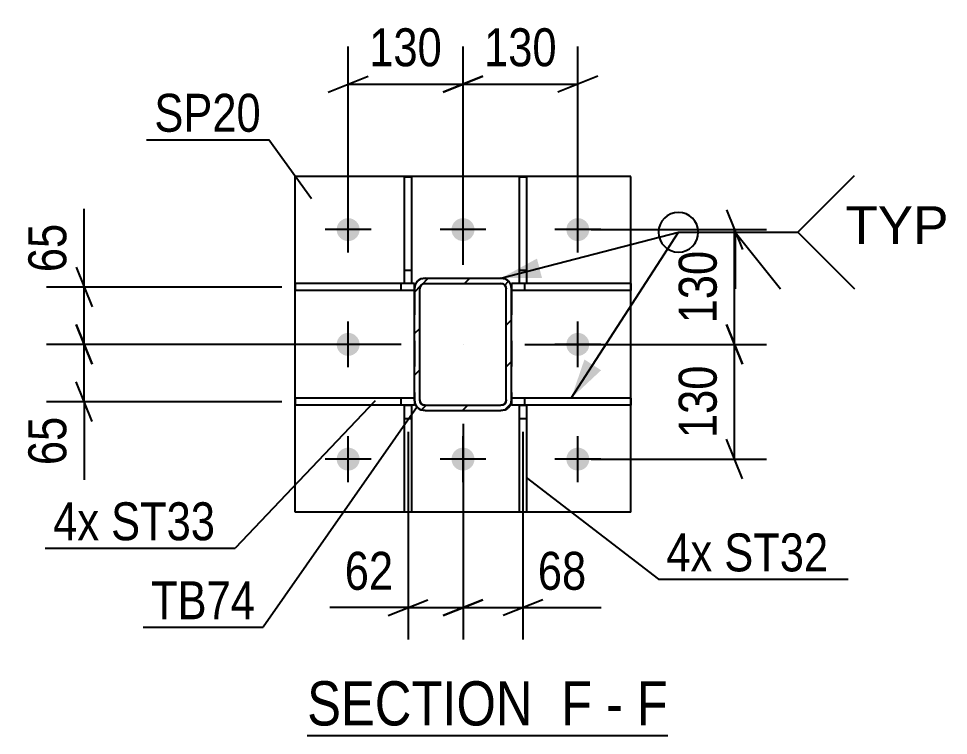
# Model space of a CAD drawing. Header units: millimetres. Extents: x 0 to 841, y 0 to 594.
# Drawn here: x 287.4 to 357.6, y 141.1 to 195.2 of the extents above; entities that cross this region are included whole.
import ezdxf

# ---------------------------------------------------------------- set-up
doc = ezdxf.new("R2010")
doc.units = ezdxf.units.MM
doc.linetypes.add('DXK_LINE_DOT2', pattern=[3.9198, 1.9599, -1.9599])
doc.linetypes.add('DXK_LINE_DOT3', pattern=[5.9187, 2.979, -0.9799, 0.9799, -0.9799])
doc.styles.add('Arial', font='ARIAL.TTF', dxfattribs={"height": 0.2})
doc.styles.add('Arial Narrow', font='ARIALN.TTF', dxfattribs={"height": 0.2})

# ---------------------------------------------------------------- blocks, each defined once
blk = doc.blocks.new('Unknown-814553284-17 - 6285')
at = {"color": 6, "linetype": 'Continuous'}
blk.add_line((309.228, 141.083), (336.444, 141.083), dxfattribs=at)
at = {"color": 0, "linetype": 'Continuous'}
for points in [[(327.337, 141.833), (327.337, 145.333), (309.228, 145.333), (309.228, 141.833)], [(330.728, 141.833), (330.728, 145.333), (328.387, 145.333), (328.387, 141.833)], [(333.053, 141.833), (333.053, 145.333), (331.778, 145.333), (331.778, 141.833)], [(336.444, 141.833), (336.444, 145.333), (334.103, 145.333), (334.103, 141.833)]]:
    blk.add_wipeout(points, dxfattribs=at)
at = {"color": 7, "linetype": 'Continuous', "style": 'Arial Narrow'}
for s, height, p in [('SECTION ', 3.3405, (309.228, 141.833)), ('F', 3.34, (328.387, 141.833)), ('F', 3.34, (334.103, 141.833)), ('-', 3.34, (331.778, 141.833))]:
    blk.add_text(s, height=height, dxfattribs=at).set_placement(p)
blk = doc.blocks.new('Part-814553284-6352 - 6285')
at = {"color": 2, "linetype": 'Continuous'}
for p, q in [((308.322, 157.948), (308.322, 183.281)), ((333.655, 183.281), (308.322, 183.281)), ((333.655, 157.948), (333.655, 183.281)), ((333.655, 157.948), (308.322, 157.948))]:
    blk.add_line(p, q, dxfattribs=at)
blk = doc.blocks.new('Part-814553284-6312 - 6285')
at = {"linetype": 'Continuous'}
h = blk.add_hatch(dxfattribs=at)
h.set_pattern_fill('', scale=0.7, style=0, pattern_type=0)
h.set_pattern_definition([(45, (324.4212, 175.38), (-1.57154, 1.57154), [])])
h.paths.add_polyline_path([(324.595, 175.12), (324.421, 175.38), (324.162, 175.553), (323.855, 175.614), (318.122, 175.614), (317.816, 175.553), (317.556, 175.38), (317.383, 175.12), (317.322, 174.814), (317.322, 166.414), (317.383, 166.108), (317.556, 165.849), (317.816, 165.675), (318.122, 165.614), (323.855, 165.614), (324.162, 165.675), (324.421, 165.849), (324.595, 166.108), (324.655, 166.414), (324.655, 174.814)])
h.paths.add_polyline_path([(324.255, 166.414), (324.225, 166.261), (324.138, 166.131), (324.009, 166.045), (323.855, 166.014), (318.122, 166.014), (317.969, 166.045), (317.839, 166.131), (317.753, 166.261), (317.722, 166.414), (317.722, 174.814), (317.753, 174.967), (317.839, 175.097), (317.969, 175.184), (318.122, 175.214), (323.855, 175.214), (324.009, 175.184), (324.138, 175.097), (324.225, 174.967), (324.255, 174.814)])
at = {"color": 7, "linetype": 'DXK_LINE_DOT2'}
for p, q in [((317.816, 175.553), (318.122, 175.614)), ((318.122, 175.614), (323.855, 175.614)), ((323.855, 175.614), (324.162, 175.553)), ((317.322, 174.814), (317.383, 175.12)), ((317.322, 174.814), (317.322, 166.414)), ((317.753, 174.967), (317.722, 174.814)), ((317.722, 166.414), (317.722, 174.814)), ((317.839, 175.097), (317.753, 174.967)), ((317.969, 175.184), (317.839, 175.097)), ((318.122, 175.214), (317.969, 175.184)), ((318.122, 175.214), (323.855, 175.214)), ((324.009, 175.184), (323.855, 175.214)), ((324.138, 175.097), (324.009, 175.184)), ((324.225, 174.967), (324.138, 175.097)), ((324.255, 174.814), (324.225, 174.967)), ((324.255, 166.414), (324.255, 174.814)), ((324.595, 175.12), (324.655, 174.814)), ((324.655, 174.814), (324.655, 166.414)), ((317.383, 166.108), (317.322, 166.414)), ((317.722, 166.414), (317.753, 166.261)), ((324.225, 166.261), (324.255, 166.414)), ((324.655, 166.414), (324.595, 166.108)), ((317.753, 166.261), (317.839, 166.131)), ((318.122, 165.614), (317.816, 165.675)), ((317.839, 166.131), (317.969, 166.045)), ((317.969, 166.045), (318.122, 166.014)), ((318.122, 166.014), (323.855, 166.014)), ((318.122, 165.614), (323.855, 165.614)), ((323.855, 166.014), (324.009, 166.045)), ((324.162, 165.675), (323.855, 165.614)), ((324.009, 166.045), (324.138, 166.131)), ((324.138, 166.131), (324.225, 166.261))]:
    blk.add_line(p, q, dxfattribs=at)
at = {"color": 2, "linetype": 'Continuous'}
for p, q in [((318.122, 175.614), (317.816, 175.553)), ((318.122, 175.614), (323.855, 175.614)), ((324.162, 175.553), (323.855, 175.614)), ((317.383, 175.12), (317.322, 174.814)), ((317.322, 166.414), (317.322, 174.814)), ((317.722, 174.814), (317.753, 174.967)), ((317.722, 166.414), (317.722, 174.814)), ((317.753, 174.967), (317.839, 175.097)), ((317.839, 175.097), (317.969, 175.184)), ((317.969, 175.184), (318.122, 175.214)), ((318.122, 175.214), (323.855, 175.214)), ((323.855, 175.214), (324.009, 175.184)), ((324.009, 175.184), (324.138, 175.097)), ((324.138, 175.097), (324.225, 174.967)), ((324.225, 174.967), (324.255, 174.814)), ((324.255, 166.414), (324.255, 174.814)), ((324.655, 174.814), (324.595, 175.12)), ((324.655, 166.414), (324.655, 174.814)), ((317.322, 166.414), (317.383, 166.108)), ((317.753, 166.261), (317.722, 166.414)), ((324.255, 166.414), (324.225, 166.261)), ((324.595, 166.108), (324.655, 166.414)), ((317.839, 166.131), (317.753, 166.261)), ((317.816, 165.675), (318.122, 165.614)), ((317.969, 166.045), (317.839, 166.131)), ((318.122, 166.014), (317.969, 166.045)), ((318.122, 166.014), (323.855, 166.014)), ((318.122, 165.614), (323.855, 165.614)), ((324.009, 166.045), (323.855, 166.014)), ((323.855, 165.614), (324.162, 165.675)), ((324.138, 166.131), (324.009, 166.045)), ((324.225, 166.261), (324.138, 166.131))]:
    blk.add_line(p, q, dxfattribs=at)
at = {"color": 7, "linetype": 'DXK_LINE_DOT3'}
blk.add_line((320.989, 170.614), (320.989, 170.614), dxfattribs=at)
at = {"color": 7, "linetype": 'DXK_LINE_DOT2'}
for centre, start, end in [((318.122, 174.814), 112.5, 157.5), ((323.855, 174.814), 22.5, 67.5), ((318.122, 166.414), 202.5, 247.5), ((323.855, 166.414), 292.5, 337.5)]:
    blk.add_arc(centre, 0.8, start, end, dxfattribs=at)
at = {"color": 2, "linetype": 'Continuous'}
for centre, start, end in [((318.122, 174.814), 112.5, 157.5), ((323.855, 174.814), 22.5, 67.5), ((318.122, 166.414), 202.5, 247.5), ((323.855, 166.414), 292.5, 337.5)]:
    blk.add_arc(centre, 0.8, start, end, dxfattribs=at)
blk = doc.blocks.new('Part-814553284-6395 - 6285')
at = {"color": 2, "linetype": 'Continuous'}
for p, q in [((325.245, 157.946), (325.245, 166.019)), ((325.245, 166.019), (325.779, 166.019)), ((325.779, 166.019), (325.778, 157.946)), ((325.778, 157.946), (325.245, 157.946))]:
    blk.add_line(p, q, dxfattribs=at)
at = {"color": 7, "linetype": 'DXK_LINE_DOT2'}
blk.add_line((325.245, 165.019), (325.778, 165.019), dxfattribs=at)
blk = doc.blocks.new('Bolt-814553284-6412 - 6285')
at = {"linetype": 'Continuous'}
for points in [[(311.455, 179.281, -1), (313.189, 179.281, -1)], [(320.122, 179.281, -1), (321.855, 179.281, -1)], [(328.789, 179.281, -1), (330.522, 179.281, -1)], [(311.455, 170.614, -1), (313.189, 170.614, -1)], [(328.789, 170.614, -1), (330.522, 170.614, -1)], [(311.455, 161.948, -1), (313.189, 161.948, -1)], [(320.122, 161.948, -1), (321.855, 161.948, -1)], [(328.789, 161.948, -1), (330.522, 161.948, -1)]]:
    blk.add_hatch(color=1, dxfattribs=at).paths.add_polyline_path(points)
at = {"color": 1, "linetype": 'Continuous'}
for p, q in [((312.322, 177.548), (312.322, 181.014)), ((320.989, 177.548), (320.989, 181.014)), ((329.655, 177.548), (329.655, 181.014)), ((314.055, 179.281), (310.589, 179.281)), ((322.722, 179.281), (319.255, 179.281)), ((331.389, 179.281), (327.922, 179.281)), ((312.322, 168.881), (312.322, 172.348)), ((329.655, 168.881), (329.655, 172.348)), ((314.055, 170.614), (310.589, 170.614)), ((331.389, 170.614), (327.922, 170.614)), ((312.322, 160.214), (312.322, 163.681)), ((320.989, 160.214), (320.989, 163.681)), ((329.655, 160.214), (329.655, 163.681)), ((314.055, 161.948), (310.589, 161.948)), ((322.722, 161.948), (319.255, 161.948)), ((331.389, 161.948), (327.922, 161.948))]:
    blk.add_line(p, q, dxfattribs=at)
blk = doc.blocks.new('Part-814553284-6347 - 6285')
at = {"color": 2, "linetype": 'Continuous'}
for p, q in [((333.656, 175.213), (324.656, 175.212)), ((324.656, 175.212), (324.656, 174.812)), ((333.656, 175.213), (333.656, 174.679)), ((333.656, 174.679), (324.656, 174.679))]:
    blk.add_line(p, q, dxfattribs=at)
at = {"color": 7, "linetype": 'DXK_LINE_DOT2'}
for p, q in [((324.656, 174.812), (324.656, 174.679)), ((325.656, 174.679), (325.656, 175.212))]:
    blk.add_line(p, q, dxfattribs=at)
blk = doc.blocks.new('Part-814553284-6400 - 6285')
at = {"color": 2, "linetype": 'Continuous'}
for p, q in [((316.578, 175.219), (316.579, 183.279)), ((316.579, 183.279), (317.112, 183.279)), ((317.112, 183.279), (317.112, 175.219)), ((317.112, 175.219), (316.578, 175.219))]:
    blk.add_line(p, q, dxfattribs=at)
at = {"color": 7, "linetype": 'DXK_LINE_DOT2'}
blk.add_line((316.578, 176.219), (317.112, 176.219), dxfattribs=at)
blk = doc.blocks.new('Part-814553284-6375 - 6285')
at = {"color": 2, "linetype": 'Continuous'}
for p, q in [((333.656, 166.546), (324.656, 166.546)), ((324.656, 166.417), (324.656, 166.012)), ((333.656, 166.546), (333.656, 166.013)), ((325.245, 166.012), (324.656, 166.012)), ((333.656, 166.013), (325.779, 166.012))]:
    blk.add_line(p, q, dxfattribs=at)
at = {"color": 7, "linetype": 'DXK_LINE_DOT2'}
for p, q in [((324.656, 166.546), (324.656, 166.417)), ((325.656, 166.012), (325.656, 166.546)), ((325.779, 166.012), (325.245, 166.012))]:
    blk.add_line(p, q, dxfattribs=at)
blk = doc.blocks.new('Part-814553284-6405 - 6285')
at = {"color": 2, "linetype": 'Continuous'}
for p, q in [((325.245, 175.219), (325.245, 183.279)), ((325.245, 183.279), (325.778, 183.279)), ((325.778, 183.279), (325.778, 175.219)), ((325.778, 175.219), (325.245, 175.219))]:
    blk.add_line(p, q, dxfattribs=at)
at = {"color": 7, "linetype": 'DXK_LINE_DOT2'}
blk.add_line((325.245, 176.219), (325.778, 176.219), dxfattribs=at)
blk = doc.blocks.new('Part-814553284-6418 - 6285')
at = {"color": 2, "linetype": 'Continuous'}
for p, q in [((316.579, 157.946), (316.579, 166.019)), ((316.579, 166.019), (317.112, 166.019)), ((317.112, 166.019), (317.112, 157.946)), ((317.112, 157.946), (316.579, 157.946))]:
    blk.add_line(p, q, dxfattribs=at)
at = {"color": 7, "linetype": 'DXK_LINE_DOT2'}
blk.add_line((316.579, 165.019), (317.112, 165.019), dxfattribs=at)
blk = doc.blocks.new('Part-814553284-6472 - 6285')
at = {"color": 2, "linetype": 'Continuous'}
for p, q in [((317.322, 175.212), (308.322, 175.213)), ((308.322, 175.213), (308.322, 174.679)), ((317.322, 174.814), (317.322, 175.212)), ((317.322, 174.679), (308.322, 174.679))]:
    blk.add_line(p, q, dxfattribs=at)
at = {"color": 7, "linetype": 'DXK_LINE_DOT2'}
for p, q in [((316.322, 174.679), (316.322, 175.212)), ((317.322, 174.814), (317.322, 174.679))]:
    blk.add_line(p, q, dxfattribs=at)
blk = doc.blocks.new('Part-814553284-6479 - 6285')
at = {"color": 2, "linetype": 'Continuous'}
for p, q in [((317.322, 166.546), (308.322, 166.546)), ((308.322, 166.546), (308.322, 166.013)), ((317.322, 166.414), (317.322, 166.012)), ((316.579, 166.012), (308.322, 166.013)), ((317.322, 166.012), (317.112, 166.012))]:
    blk.add_line(p, q, dxfattribs=at)
at = {"color": 7, "linetype": 'DXK_LINE_DOT2'}
for p, q in [((316.322, 166.012), (316.322, 166.546)), ((317.322, 166.414), (317.322, 166.546)), ((317.112, 166.012), (316.579, 166.012))]:
    blk.add_line(p, q, dxfattribs=at)
blk = doc.blocks.new('StraightDimension-814553284-6525 - 6285')
at = {"color": 7, "linetype": 'Continuous'}
for p, q in [((320.989, 164.614), (320.989, 148.333)), ((325.512, 164.019), (325.512, 148.333)), ((319.489, 150.133), (322.489, 151.333)), ((327.012, 151.333), (324.012, 150.133)), ((320.989, 150.733), (325.512, 150.733)), ((325.512, 150.733), (331.418, 150.733)), ((325.512, 150.733), (331.418, 150.733))]:
    blk.add_line(p, q, dxfattribs=at)
at = {"color": 0}
blk.add_wipeout([(330.893, 151.483), (330.893, 155.683), (326.037, 155.683), (326.037, 151.483)], dxfattribs=at)
at = {"color": 3, "style": 'Arial Narrow'}
blk.add_text('68', height=2.8633, dxfattribs=at).set_placement((326.637, 152.083))
blk = doc.blocks.new('StraightDimension-814553284-6535 - 6285')
at = {"color": 7, "linetype": 'Continuous'}
for p, q in [((320.989, 164.614), (320.989, 148.333)), ((316.846, 164.019), (316.846, 148.333)), ((315.346, 150.133), (318.346, 151.333)), ((322.489, 151.333), (319.489, 150.133)), ((316.846, 150.733), (310.939, 150.733)), ((316.846, 150.733), (310.939, 150.733)), ((316.846, 150.733), (320.989, 150.733))]:
    blk.add_line(p, q, dxfattribs=at)
at = {"color": 0}
blk.add_wipeout([(316.321, 151.483), (316.321, 155.683), (311.464, 155.683), (311.464, 151.483)], dxfattribs=at)
at = {"color": 3, "style": 'Arial Narrow'}
blk.add_text('62', height=2.8633, dxfattribs=at).set_placement((312.064, 152.083))
blk = doc.blocks.new('StraightDimension-814553284-6545 - 6285')
at = {"color": 7, "linetype": 'Continuous'}
for p, q in [((320.989, 176.614), (320.989, 193.119)), ((329.655, 180.281), (329.655, 193.119)), ((319.489, 189.669), (322.489, 190.869)), ((320.989, 190.269), (329.655, 190.269)), ((331.155, 190.869), (328.155, 189.669))]:
    blk.add_line(p, q, dxfattribs=at)
at = {"color": 0}
blk.add_wipeout([(328.664, 191.019), (328.664, 195.219), (321.98, 195.219), (321.98, 191.019)], dxfattribs=at)
at = {"color": 3, "style": 'Arial Narrow'}
blk.add_text('130', height=2.8633, dxfattribs=at).set_placement((322.58, 191.619))
blk = doc.blocks.new('StraightDimension-814553284-6554 - 6285')
at = {"color": 7, "linetype": 'Continuous'}
for p, q in [((312.322, 180.281), (312.322, 193.119)), ((320.989, 176.614), (320.989, 193.119)), ((310.822, 189.669), (313.822, 190.869)), ((312.322, 190.269), (320.989, 190.269)), ((322.489, 190.869), (319.489, 189.669))]:
    blk.add_line(p, q, dxfattribs=at)
at = {"color": 0}
blk.add_wipeout([(319.998, 191.019), (319.998, 195.219), (313.313, 195.219), (313.313, 191.019)], dxfattribs=at)
at = {"color": 3, "style": 'Arial Narrow'}
blk.add_text('130', height=2.8633, dxfattribs=at).set_placement((313.913, 191.619))
blk = doc.blocks.new('StraightDimension-814553284-6564 - 6285')
at = {"color": 7, "linetype": 'Continuous'}
for p, q in [((292.399, 174.946), (292.399, 180.852)), ((292.399, 174.946), (292.399, 180.852)), ((291.799, 176.446), (292.999, 173.446)), ((307.322, 174.946), (289.549, 174.946)), ((292.399, 170.614), (292.399, 174.946)), ((292.999, 169.114), (291.799, 172.114)), ((316.322, 170.614), (289.549, 170.614))]:
    blk.add_line(p, q, dxfattribs=at)
at = {"color": 0}
blk.add_wipeout([(291.649, 180.327), (287.449, 180.327), (287.449, 175.471), (291.649, 175.471)], dxfattribs=at)
at = {"color": 3, "style": 'Arial Narrow'}
blk.add_text('65', height=2.8633, rotation=90.00021, dxfattribs=at).set_placement((291.049, 176.071))
blk = doc.blocks.new('StraightDimension-814553284-6570 - 6285')
at = {"color": 7, "linetype": 'Continuous'}
for p, q in [((291.799, 172.114), (292.999, 169.114)), ((316.322, 170.614), (289.549, 170.614)), ((292.399, 166.279), (292.399, 170.614)), ((292.999, 164.779), (291.799, 167.779)), ((307.322, 166.279), (289.549, 166.279)), ((292.399, 166.279), (292.399, 160.373)), ((292.399, 166.279), (292.399, 160.373))]:
    blk.add_line(p, q, dxfattribs=at)
at = {"color": 0}
blk.add_wipeout([(291.649, 165.754), (287.449, 165.754), (287.449, 160.898), (291.649, 160.898)], dxfattribs=at)
at = {"color": 3, "style": 'Arial Narrow'}
blk.add_text('65', height=2.8633, rotation=90.00021, dxfattribs=at).set_placement((291.049, 161.498))
blk = doc.blocks.new('StraightDimension-814553284-6577 - 6285')
at = {"color": 7, "linetype": 'Continuous'}
for p, q in [((340.884, 172.114), (342.084, 169.114)), ((325.655, 170.614), (343.884, 170.614)), ((341.484, 161.948), (341.484, 170.614)), ((342.084, 160.448), (340.884, 163.448)), ((330.655, 161.948), (343.884, 161.948))]:
    blk.add_line(p, q, dxfattribs=at)
at = {"color": 0}
blk.add_wipeout([(340.734, 169.623), (336.534, 169.623), (336.534, 162.939), (340.734, 162.939)], dxfattribs=at)
at = {"color": 3, "style": 'Arial Narrow'}
blk.add_text('130', height=2.8633, rotation=90.00021, dxfattribs=at).set_placement((340.134, 163.539))
blk = doc.blocks.new('StraightDimension-814553284-6587 - 6285')
at = {"color": 7, "linetype": 'Continuous'}
for p, q in [((340.884, 180.781), (342.084, 177.781)), ((330.655, 179.281), (343.884, 179.281)), ((341.484, 170.614), (341.484, 179.281)), ((342.084, 169.114), (340.884, 172.114)), ((325.655, 170.614), (343.884, 170.614))]:
    blk.add_line(p, q, dxfattribs=at)
at = {"color": 0}
blk.add_wipeout([(340.734, 178.29), (336.534, 178.29), (336.534, 171.605), (340.734, 171.605)], dxfattribs=at)
at = {"color": 3, "style": 'Arial Narrow'}
blk.add_text('130', height=2.8633, rotation=90.00021, dxfattribs=at).set_placement((340.134, 172.205))
blk = doc.blocks.new('Mark-814553284-6348 - 6285')
at = {"color": 30, "linetype": 'Continuous'}
for p in [(297.096, 186.073), (309.558, 181.594)]:
    blk.add_line(p, (306.335, 186.073), dxfattribs=at)
at = {"color": 0}
blk.add_wipeout([(305.735, 186.673), (305.735, 189.673), (297.696, 189.673), (297.696, 186.673)], dxfattribs=at)
blk.add_wipeout([(305.735, 186.673), (305.735, 189.673), (297.696, 189.673), (297.696, 186.673)], dxfattribs=at)
at = {"color": 3, "style": 'Arial Narrow'}
blk.add_text('SP20', height=2.8633, dxfattribs=at).set_placement((297.696, 186.673))
blk = doc.blocks.new('Mark-814553284-6308 - 6285')
at = {"color": 30, "linetype": 'Continuous'}
for p in [(317.538, 165.898), (296.844, 149.257)]:
    blk.add_line(p, (305.898, 149.257), dxfattribs=at)
at = {"color": 0}
blk.add_wipeout([(305.298, 149.857), (305.298, 152.857), (297.444, 152.857), (297.444, 149.857)], dxfattribs=at)
blk.add_wipeout([(305.298, 149.857), (305.298, 152.857), (297.444, 152.857), (297.444, 149.857)], dxfattribs=at)
at = {"color": 3, "style": 'Arial Narrow'}
blk.add_text('TB74', height=2.8633, dxfattribs=at).set_placement((297.444, 149.857))
blk = doc.blocks.new('WeldMark-814553284-6597 - 6285')
at = {"linetype": 'Continuous'}
for points in [[(326.948, 175.64), (323.855, 175.614), (326.572, 177.092)], [(331.413, 168.66), (329.156, 166.546), (330.153, 169.473)]]:
    blk.add_hatch(color=30, dxfattribs=at).paths.add_polyline_path(points)
at = {"color": 30, "linetype": 'Continuous'}
for p, q in [((323.855, 175.614), (337.248, 179.083)), ((329.156, 166.546), (337.248, 179.083)), ((337.248, 179.083), (346.248, 179.083))]:
    blk.add_line(p, q, dxfattribs=at)
at = {"color": 3, "linetype": 'Continuous'}
for q in [(344.963, 174.797), (341.534, 174.797)]:
    blk.add_line((341.534, 179.083), q, dxfattribs=at)
for start, end in [(90, 270), (270, 90)]:
    blk.add_arc((337.248, 179.083), 1.5, start, end, dxfattribs=at)
at = {"color": 0, "linetype": 'Continuous'}
blk.add_wipeout([(357.624, 178.183), (357.624, 181.183), (349.848, 181.183), (349.848, 178.183)], dxfattribs=at)
blk.add_wipeout([(357.624, 178.183), (357.624, 181.183), (349.848, 181.183), (349.848, 178.183)], dxfattribs=at)
at = {"color": 3, "linetype": 'Continuous'}
for q in [(350.534, 183.368), (350.534, 174.797)]:
    blk.add_line((346.248, 179.083), q, dxfattribs=at)
at = {"color": 3, "linetype": 'Continuous', "style": 'Arial'}
blk.add_text('TYP', height=2.8652, dxfattribs=at).set_placement((349.848, 178.183))
blk = doc.blocks.new('MarkSet-814553284-6650 - 6285')
at = {"color": 30, "linetype": 'Continuous'}
for p, q in [((325.768, 160.556), (335.735, 152.871)), ((335.735, 152.871), (350.061, 152.871))]:
    blk.add_line(p, q, dxfattribs=at)
at = {"color": 0}
for points in [[(339.807, 153.471), (339.807, 156.471), (336.335, 156.471), (336.335, 153.471)], [(348.561, 153.471), (348.561, 156.471), (340.707, 156.471), (340.707, 153.471)]]:
    blk.add_wipeout(points, dxfattribs=at)
for points in [[(339.807, 153.471), (339.807, 156.471), (336.335, 156.471), (336.335, 153.471)], [(348.561, 153.471), (348.561, 156.471), (340.707, 156.471), (340.707, 153.471)]]:
    blk.add_wipeout(points, dxfattribs=at)
at = {"color": 3, "style": 'Arial Narrow'}
for s, p in [('4x', (336.335, 153.471)), ('ST32', (340.707, 153.471))]:
    blk.add_text(s, height=2.8633, dxfattribs=at).set_placement(p)
blk = doc.blocks.new('MarkSet-814553284-6680 - 6285')
at = {"color": 30, "linetype": 'Continuous'}
for p in [(314.36, 166.348), (289.459, 155.222)]:
    blk.add_line(p, (303.785, 155.222), dxfattribs=at)
at = {"color": 0}
for points in [[(293.531, 155.822), (293.531, 158.822), (290.059, 158.822), (290.059, 155.822)], [(302.285, 155.822), (302.285, 158.822), (294.431, 158.822), (294.431, 155.822)]]:
    blk.add_wipeout(points, dxfattribs=at)
for points in [[(293.531, 155.822), (293.531, 158.822), (290.059, 158.822), (290.059, 155.822)], [(302.285, 155.822), (302.285, 158.822), (294.431, 158.822), (294.431, 155.822)]]:
    blk.add_wipeout(points, dxfattribs=at)
at = {"color": 3, "style": 'Arial Narrow'}
for s, p in [('4x', (290.059, 155.822)), ('ST33', (294.431, 155.822))]:
    blk.add_text(s, height=2.8633, dxfattribs=at).set_placement(p)

msp = doc.modelspace()

# ---------------------------------------------------------------- block references
for name in ['Part-814553284-6352 - 6285', 'Part-814553284-6400 - 6285', 'Part-814553284-6405 - 6285', 'Bolt-814553284-6412 - 6285', 'Part-814553284-6312 - 6285', 'Part-814553284-6472 - 6285', 'Part-814553284-6347 - 6285', 'Part-814553284-6479 - 6285', 'Part-814553284-6375 - 6285', 'Part-814553284-6418 - 6285', 'Part-814553284-6395 - 6285', 'Unknown-814553284-17 - 6285']:
    msp.add_blockref(name, (0, 0))

# ---------------------------------------------------------------- next in the draw order: block references
for name in ['StraightDimension-814553284-6545 - 6285', 'Mark-814553284-6348 - 6285', 'StraightDimension-814553284-6525 - 6285']:
    msp.add_blockref(name, (0, 0))

# ---------------------------------------------------------------- next in the draw order: block references
for name in ['StraightDimension-814553284-6554 - 6285', 'StraightDimension-814553284-6577 - 6285', 'StraightDimension-814553284-6535 - 6285']:
    msp.add_blockref(name, (0, 0))

# ---------------------------------------------------------------- next in the draw order: block references
for name in ['StraightDimension-814553284-6564 - 6285', 'StraightDimension-814553284-6587 - 6285', 'MarkSet-814553284-6650 - 6285']:
    msp.add_blockref(name, (0, 0))

# ---------------------------------------------------------------- next in the draw order: block references
for name in ['WeldMark-814553284-6597 - 6285', 'StraightDimension-814553284-6570 - 6285']:
    msp.add_blockref(name, (0, 0))

# ---------------------------------------------------------------- next in the draw order: block references
msp.add_blockref('Mark-814553284-6308 - 6285', (0, 0))

# ---------------------------------------------------------------- next in the draw order: block references
msp.add_blockref('MarkSet-814553284-6680 - 6285', (0, 0))

doc.saveas('drawing.dxf')
